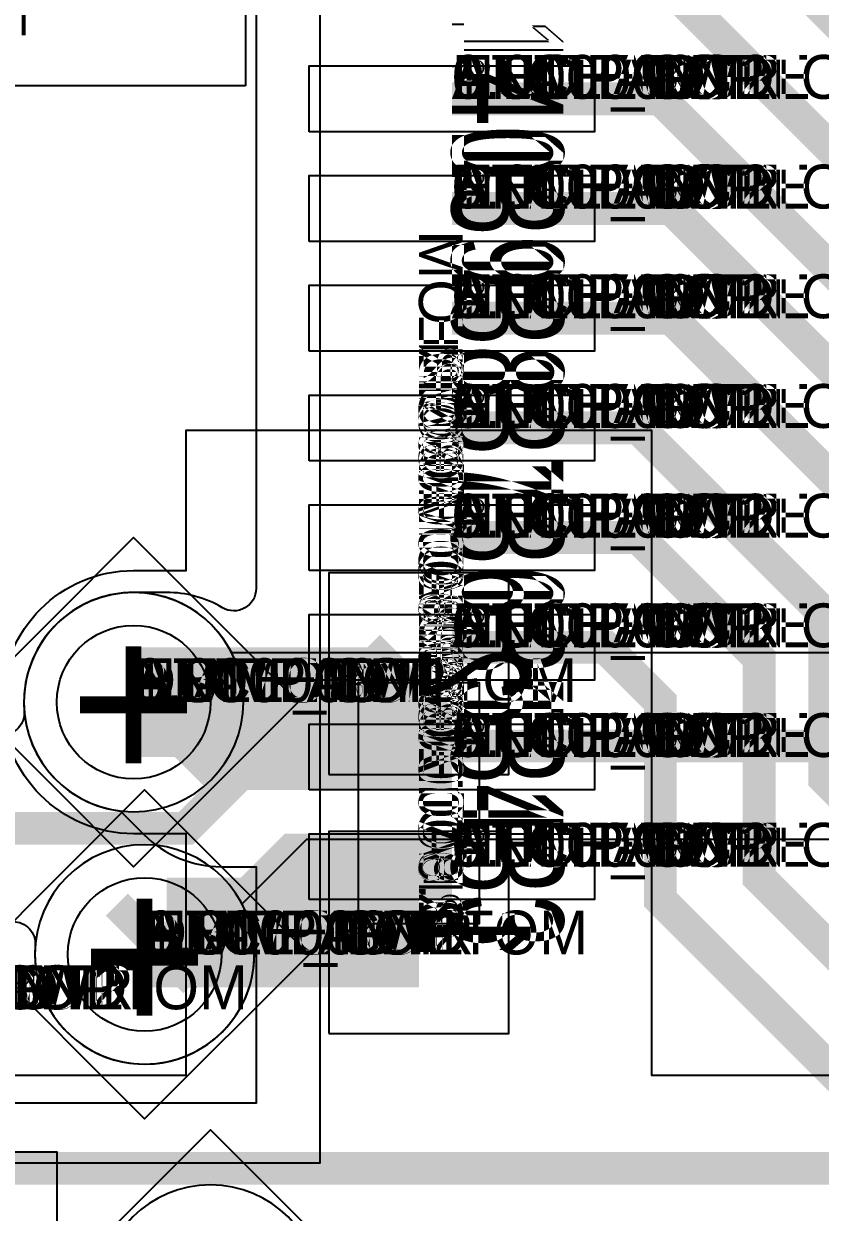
# Model space of a CAD drawing. Extents: x 0 to 323, y 0 to 320.
# Drawn here: x 120.9 to 124.53, y 42.27 to 47.69 of the extents above; entities that cross this region are included whole.
import ezdxf
from ezdxf.enums import TextEntityAlignment as Align

# ---------------------------------------------------------------- set-up
doc = ezdxf.new("R2010")
doc.units = 0
doc.header["$MEASUREMENT"] = 0
doc.layers.get('0').update_dxf_attribs({"linetype": 'CONTINUOUS'})
for name, color, linetype in [('CDN_FIGURES', 7, 'CONTINUOUS'), ('ETCH_BOTTOM', 7, 'CONTINUOUS'), ('ETCH_GND', 3, 'CONTINUOUS'), ('ETCH_INT1', 4, 'CONTINUOUS'), ('ETCH_INT2', 5, 'CONTINUOUS'), ('ETCH_PWR', 6, 'CONTINUOUS'), ('ETCH_TOP', 2, 'CONTINUOUS'), ('MANUFACTURING_NCLEGEND-1-6', 8, 'CONTINUOUS'), ('PACKAGE_GEOMETRY_ASSEMBLY_TOP', 11, 'CONTINUOUS'), ('PACKAGE_GEOMETRY_PIN_NUMBER', 9, 'CONTINUOUS')]:
    doc.layers.add(name, color=color, linetype=linetype)

# ---------------------------------------------------------------- blocks, each defined once
blk = doc.blocks.new('PAD_INFO')
for tag in ['SHAPE_TYPE', 'PAD_HEIGHT', 'PAD_LAYER', 'PAD_TYPE', 'PAD_WIDTH']:
    blk.add_attdef(tag, (0, 0), '', height=0.2)
at = {"flags": 2}
blk.add_attdef('CDN_TYPE', (0, 0), '', height=0.2, dxfattribs=at)
blk = doc.blocks.new('DRILL_INFO')
at = {"flags": 2}
blk.add_attdef('CDN_TYPE', (0, 0), '', height=0.2, dxfattribs=at)
for tag in ['FSHAPE', 'FCHAR', 'DRILL_HEIGHT', 'DIAMETER', 'PLATED', 'DRILL_WIDTH']:
    blk.add_attdef(tag, (0, 0), '', height=0.2)
blk = doc.blocks.new('VIA0700X0300')
at = {"layer": 'ETCH_BOTTOM'}
blk.add_circle((0, 0), 0.35, dxfattribs=at)
at = {"layer": 'ETCH_GND'}
blk.add_circle((0, 0), 0.35, dxfattribs=at)
at = {"layer": 'ETCH_INT1'}
blk.add_circle((0, 0), 0.35, dxfattribs=at)
at = {"layer": 'ETCH_INT2'}
blk.add_circle((0, 0), 0.35, dxfattribs=at)
at = {"layer": 'ETCH_PWR'}
blk.add_circle((0, 0), 0.35, dxfattribs=at)
at = {"layer": 'ETCH_TOP'}
blk.add_circle((0, 0), 0.35, dxfattribs=at)
ref = blk.add_blockref('PAD_INFO', (0, 0))
ref.add_attrib('PAD_LAYER', 'ETCH_TOP', (0, 0), dxfattribs={"height": 0.2})
ref.add_attrib('SHAPE_TYPE', 'NULL', (0, 0), dxfattribs={"height": 0.2})
ref.add_attrib('PAD_TYPE', 'ANTIPAD', (0, 0), dxfattribs={"height": 0.2})
ref.add_attrib('PAD_WIDTH', '0.000000', (0, 0), dxfattribs={"height": 0.2})
ref.add_attrib('PAD_HEIGHT', '0.000000', (0, 0), dxfattribs={"height": 0.2})
ref = blk.add_blockref('PAD_INFO', (0, 0))
ref.add_attrib('PAD_LAYER', 'ETCH_GND', (0, 0), dxfattribs={"height": 0.2})
ref.add_attrib('SHAPE_TYPE', 'NULL', (0, 0), dxfattribs={"height": 0.2})
ref.add_attrib('PAD_TYPE', 'ANTIPAD', (0, 0), dxfattribs={"height": 0.2})
ref.add_attrib('PAD_WIDTH', '0.000000', (0, 0), dxfattribs={"height": 0.2})
ref.add_attrib('PAD_HEIGHT', '0.000000', (0, 0), dxfattribs={"height": 0.2})
ref = blk.add_blockref('PAD_INFO', (0, 0))
ref.add_attrib('PAD_LAYER', 'ETCH_INT1', (0, 0), dxfattribs={"height": 0.2})
ref.add_attrib('SHAPE_TYPE', 'NULL', (0, 0), dxfattribs={"height": 0.2})
ref.add_attrib('PAD_TYPE', 'ANTIPAD', (0, 0), dxfattribs={"height": 0.2})
ref.add_attrib('PAD_WIDTH', '0.000000', (0, 0), dxfattribs={"height": 0.2})
ref.add_attrib('PAD_HEIGHT', '0.000000', (0, 0), dxfattribs={"height": 0.2})
ref = blk.add_blockref('PAD_INFO', (0, 0))
ref.add_attrib('PAD_LAYER', 'ETCH_INT2', (0, 0), dxfattribs={"height": 0.2})
ref.add_attrib('SHAPE_TYPE', 'NULL', (0, 0), dxfattribs={"height": 0.2})
ref.add_attrib('PAD_TYPE', 'ANTIPAD', (0, 0), dxfattribs={"height": 0.2})
ref.add_attrib('PAD_WIDTH', '0.000000', (0, 0), dxfattribs={"height": 0.2})
ref.add_attrib('PAD_HEIGHT', '0.000000', (0, 0), dxfattribs={"height": 0.2})
ref = blk.add_blockref('PAD_INFO', (0, 0))
ref.add_attrib('PAD_LAYER', 'ETCH_PWR', (0, 0), dxfattribs={"height": 0.2})
ref.add_attrib('SHAPE_TYPE', 'NULL', (0, 0), dxfattribs={"height": 0.2})
ref.add_attrib('PAD_TYPE', 'ANTIPAD', (0, 0), dxfattribs={"height": 0.2})
ref.add_attrib('PAD_WIDTH', '0.000000', (0, 0), dxfattribs={"height": 0.2})
ref.add_attrib('PAD_HEIGHT', '0.000000', (0, 0), dxfattribs={"height": 0.2})
ref = blk.add_blockref('PAD_INFO', (0, 0))
ref.add_attrib('PAD_LAYER', 'ETCH_BOTTOM', (0, 0), dxfattribs={"height": 0.2})
ref.add_attrib('SHAPE_TYPE', 'NULL', (0, 0), dxfattribs={"height": 0.2})
ref.add_attrib('PAD_TYPE', 'ANTIPAD', (0, 0), dxfattribs={"height": 0.2})
ref.add_attrib('PAD_WIDTH', '0.000000', (0, 0), dxfattribs={"height": 0.2})
ref.add_attrib('PAD_HEIGHT', '0.000000', (0, 0), dxfattribs={"height": 0.2})
ref = blk.add_blockref('PAD_INFO', (0, 0))
ref.add_attrib('PAD_LAYER', 'ETCH_TOP', (0, 0), dxfattribs={"height": 0.2})
ref.add_attrib('SHAPE_TYPE', 'NULL', (0, 0), dxfattribs={"height": 0.2})
ref.add_attrib('PAD_TYPE', 'THERMAL', (0, 0), dxfattribs={"height": 0.2})
ref.add_attrib('PAD_WIDTH', '0.000000', (0, 0), dxfattribs={"height": 0.2})
ref.add_attrib('PAD_HEIGHT', '0.000000', (0, 0), dxfattribs={"height": 0.2})
ref = blk.add_blockref('PAD_INFO', (0, 0))
ref.add_attrib('PAD_LAYER', 'ETCH_GND', (0, 0), dxfattribs={"height": 0.2})
ref.add_attrib('SHAPE_TYPE', 'NULL', (0, 0), dxfattribs={"height": 0.2})
ref.add_attrib('PAD_TYPE', 'THERMAL', (0, 0), dxfattribs={"height": 0.2})
ref.add_attrib('PAD_WIDTH', '0.000000', (0, 0), dxfattribs={"height": 0.2})
ref.add_attrib('PAD_HEIGHT', '0.000000', (0, 0), dxfattribs={"height": 0.2})
ref = blk.add_blockref('PAD_INFO', (0, 0))
ref.add_attrib('PAD_LAYER', 'ETCH_INT1', (0, 0), dxfattribs={"height": 0.2})
ref.add_attrib('SHAPE_TYPE', 'NULL', (0, 0), dxfattribs={"height": 0.2})
ref.add_attrib('PAD_TYPE', 'THERMAL', (0, 0), dxfattribs={"height": 0.2})
ref.add_attrib('PAD_WIDTH', '0.000000', (0, 0), dxfattribs={"height": 0.2})
ref.add_attrib('PAD_HEIGHT', '0.000000', (0, 0), dxfattribs={"height": 0.2})
ref = blk.add_blockref('PAD_INFO', (0, 0))
ref.add_attrib('PAD_LAYER', 'ETCH_INT2', (0, 0), dxfattribs={"height": 0.2})
ref.add_attrib('SHAPE_TYPE', 'NULL', (0, 0), dxfattribs={"height": 0.2})
ref.add_attrib('PAD_TYPE', 'THERMAL', (0, 0), dxfattribs={"height": 0.2})
ref.add_attrib('PAD_WIDTH', '0.000000', (0, 0), dxfattribs={"height": 0.2})
ref.add_attrib('PAD_HEIGHT', '0.000000', (0, 0), dxfattribs={"height": 0.2})
ref = blk.add_blockref('PAD_INFO', (0, 0))
ref.add_attrib('PAD_LAYER', 'ETCH_PWR', (0, 0), dxfattribs={"height": 0.2})
ref.add_attrib('SHAPE_TYPE', 'NULL', (0, 0), dxfattribs={"height": 0.2})
ref.add_attrib('PAD_TYPE', 'THERMAL', (0, 0), dxfattribs={"height": 0.2})
ref.add_attrib('PAD_WIDTH', '0.000000', (0, 0), dxfattribs={"height": 0.2})
ref.add_attrib('PAD_HEIGHT', '0.000000', (0, 0), dxfattribs={"height": 0.2})
ref = blk.add_blockref('PAD_INFO', (0, 0))
ref.add_attrib('PAD_LAYER', 'ETCH_BOTTOM', (0, 0), dxfattribs={"height": 0.2})
ref.add_attrib('SHAPE_TYPE', 'NULL', (0, 0), dxfattribs={"height": 0.2})
ref.add_attrib('PAD_TYPE', 'THERMAL', (0, 0), dxfattribs={"height": 0.2})
ref.add_attrib('PAD_WIDTH', '0.000000', (0, 0), dxfattribs={"height": 0.2})
ref.add_attrib('PAD_HEIGHT', '0.000000', (0, 0), dxfattribs={"height": 0.2})
ref = blk.add_blockref('PAD_INFO', (0, 0))
ref.add_attrib('PAD_LAYER', 'ETCH_TOP', (0, 0), dxfattribs={"height": 0.2})
ref.add_attrib('SHAPE_TYPE', 'CIRCLE', (0, 0), dxfattribs={"height": 0.2})
ref.add_attrib('PAD_TYPE', 'REGULAR', (0, 0), dxfattribs={"height": 0.2})
ref.add_attrib('PAD_WIDTH', '0.700000', (0, 0), dxfattribs={"height": 0.2})
ref.add_attrib('PAD_HEIGHT', '0.700000', (0, 0), dxfattribs={"height": 0.2})
ref = blk.add_blockref('PAD_INFO', (0, 0))
ref.add_attrib('PAD_LAYER', 'ETCH_GND', (0, 0), dxfattribs={"height": 0.2})
ref.add_attrib('SHAPE_TYPE', 'CIRCLE', (0, 0), dxfattribs={"height": 0.2})
ref.add_attrib('PAD_TYPE', 'REGULAR', (0, 0), dxfattribs={"height": 0.2})
ref.add_attrib('PAD_WIDTH', '0.700000', (0, 0), dxfattribs={"height": 0.2})
ref.add_attrib('PAD_HEIGHT', '0.700000', (0, 0), dxfattribs={"height": 0.2})
ref = blk.add_blockref('PAD_INFO', (0, 0))
ref.add_attrib('PAD_LAYER', 'ETCH_INT1', (0, 0), dxfattribs={"height": 0.2})
ref.add_attrib('SHAPE_TYPE', 'CIRCLE', (0, 0), dxfattribs={"height": 0.2})
ref.add_attrib('PAD_TYPE', 'REGULAR', (0, 0), dxfattribs={"height": 0.2})
ref.add_attrib('PAD_WIDTH', '0.700000', (0, 0), dxfattribs={"height": 0.2})
ref.add_attrib('PAD_HEIGHT', '0.700000', (0, 0), dxfattribs={"height": 0.2})
ref = blk.add_blockref('PAD_INFO', (0, 0))
ref.add_attrib('PAD_LAYER', 'ETCH_INT2', (0, 0), dxfattribs={"height": 0.2})
ref.add_attrib('SHAPE_TYPE', 'CIRCLE', (0, 0), dxfattribs={"height": 0.2})
ref.add_attrib('PAD_TYPE', 'REGULAR', (0, 0), dxfattribs={"height": 0.2})
ref.add_attrib('PAD_WIDTH', '0.700000', (0, 0), dxfattribs={"height": 0.2})
ref.add_attrib('PAD_HEIGHT', '0.700000', (0, 0), dxfattribs={"height": 0.2})
ref = blk.add_blockref('PAD_INFO', (0, 0))
ref.add_attrib('PAD_LAYER', 'ETCH_PWR', (0, 0), dxfattribs={"height": 0.2})
ref.add_attrib('SHAPE_TYPE', 'CIRCLE', (0, 0), dxfattribs={"height": 0.2})
ref.add_attrib('PAD_TYPE', 'REGULAR', (0, 0), dxfattribs={"height": 0.2})
ref.add_attrib('PAD_WIDTH', '0.700000', (0, 0), dxfattribs={"height": 0.2})
ref.add_attrib('PAD_HEIGHT', '0.700000', (0, 0), dxfattribs={"height": 0.2})
ref = blk.add_blockref('PAD_INFO', (0, 0))
ref.add_attrib('PAD_LAYER', 'ETCH_BOTTOM', (0, 0), dxfattribs={"height": 0.2})
ref.add_attrib('SHAPE_TYPE', 'CIRCLE', (0, 0), dxfattribs={"height": 0.2})
ref.add_attrib('PAD_TYPE', 'REGULAR', (0, 0), dxfattribs={"height": 0.2})
ref.add_attrib('PAD_WIDTH', '0.700000', (0, 0), dxfattribs={"height": 0.2})
ref.add_attrib('PAD_HEIGHT', '0.700000', (0, 0), dxfattribs={"height": 0.2})
ref = blk.add_blockref('DRILL_INFO', (0, 0))
ref.add_attrib('DIAMETER', '0.300000', (0, 0), dxfattribs={"height": 0.2})
ref.add_attrib('PLATED', 'PLATED', (0, 0), dxfattribs={"height": 0.2})
ref.add_attrib('FSHAPE', 'DIAMOND', (0, 0), dxfattribs={"height": 0.2})
ref.add_attrib('FCHAR', '+', (0, 0), dxfattribs={"height": 0.2})
ref.add_attrib('DRILL_WIDTH', '1.500000', (0, 0), dxfattribs={"height": 0.2})
ref.add_attrib('DRILL_HEIGHT', '1.500000', (0, 0), dxfattribs={"height": 0.2})
for tag in ['CDN_TYPE', 'PIN']:
    blk.add_attdef(tag, (0, 0), '', height=0.2)
at = {"flags": 2}
for tag in ['PSTKNAME', 'BBV']:
    blk.add_attdef(tag, (0, 0), '', height=0.2, dxfattribs=at)
blk = doc.blocks.new('FIGURE_DIAMOND')
at = {"layer": 'CDN_FIGURES'}
blk.add_lwpolyline([(-0.5, 0), (0, 0.5), (0.5, 0), (0, -0.5)], close=True, dxfattribs=at)
blk = doc.blocks.new('RC1300X0300TS')
at = {"layer": 'ETCH_TOP'}
blk.add_lwpolyline([(-0.65, -0.15), (-0.65, 0.15), (0.65, 0.15), (0.65, -0.15)], close=True, dxfattribs=at)
ref = blk.add_blockref('PAD_INFO', (0, 0))
ref.add_attrib('PAD_LAYER', 'ETCH_TOP', (0, 0), dxfattribs={"height": 0.2})
ref.add_attrib('SHAPE_TYPE', 'NULL', (0, 0), dxfattribs={"height": 0.2})
ref.add_attrib('PAD_TYPE', 'ANTIPAD', (0, 0), dxfattribs={"height": 0.2})
ref.add_attrib('PAD_WIDTH', '0.000000', (0, 0), dxfattribs={"height": 0.2})
ref.add_attrib('PAD_HEIGHT', '0.000000', (0, 0), dxfattribs={"height": 0.2})
ref = blk.add_blockref('PAD_INFO', (0, 0))
ref.add_attrib('PAD_LAYER', 'ETCH_GND', (0, 0), dxfattribs={"height": 0.2})
ref.add_attrib('SHAPE_TYPE', 'NULL', (0, 0), dxfattribs={"height": 0.2})
ref.add_attrib('PAD_TYPE', 'ANTIPAD', (0, 0), dxfattribs={"height": 0.2})
ref.add_attrib('PAD_WIDTH', '0.000000', (0, 0), dxfattribs={"height": 0.2})
ref.add_attrib('PAD_HEIGHT', '0.000000', (0, 0), dxfattribs={"height": 0.2})
ref = blk.add_blockref('PAD_INFO', (0, 0))
ref.add_attrib('PAD_LAYER', 'ETCH_INT1', (0, 0), dxfattribs={"height": 0.2})
ref.add_attrib('SHAPE_TYPE', 'NULL', (0, 0), dxfattribs={"height": 0.2})
ref.add_attrib('PAD_TYPE', 'ANTIPAD', (0, 0), dxfattribs={"height": 0.2})
ref.add_attrib('PAD_WIDTH', '0.000000', (0, 0), dxfattribs={"height": 0.2})
ref.add_attrib('PAD_HEIGHT', '0.000000', (0, 0), dxfattribs={"height": 0.2})
ref = blk.add_blockref('PAD_INFO', (0, 0))
ref.add_attrib('PAD_LAYER', 'ETCH_INT2', (0, 0), dxfattribs={"height": 0.2})
ref.add_attrib('SHAPE_TYPE', 'NULL', (0, 0), dxfattribs={"height": 0.2})
ref.add_attrib('PAD_TYPE', 'ANTIPAD', (0, 0), dxfattribs={"height": 0.2})
ref.add_attrib('PAD_WIDTH', '0.000000', (0, 0), dxfattribs={"height": 0.2})
ref.add_attrib('PAD_HEIGHT', '0.000000', (0, 0), dxfattribs={"height": 0.2})
ref = blk.add_blockref('PAD_INFO', (0, 0))
ref.add_attrib('PAD_LAYER', 'ETCH_PWR', (0, 0), dxfattribs={"height": 0.2})
ref.add_attrib('SHAPE_TYPE', 'NULL', (0, 0), dxfattribs={"height": 0.2})
ref.add_attrib('PAD_TYPE', 'ANTIPAD', (0, 0), dxfattribs={"height": 0.2})
ref.add_attrib('PAD_WIDTH', '0.000000', (0, 0), dxfattribs={"height": 0.2})
ref.add_attrib('PAD_HEIGHT', '0.000000', (0, 0), dxfattribs={"height": 0.2})
ref = blk.add_blockref('PAD_INFO', (0, 0))
ref.add_attrib('PAD_LAYER', 'ETCH_BOTTOM', (0, 0), dxfattribs={"height": 0.2})
ref.add_attrib('SHAPE_TYPE', 'NULL', (0, 0), dxfattribs={"height": 0.2})
ref.add_attrib('PAD_TYPE', 'ANTIPAD', (0, 0), dxfattribs={"height": 0.2})
ref.add_attrib('PAD_WIDTH', '0.000000', (0, 0), dxfattribs={"height": 0.2})
ref.add_attrib('PAD_HEIGHT', '0.000000', (0, 0), dxfattribs={"height": 0.2})
ref = blk.add_blockref('PAD_INFO', (0, 0))
ref.add_attrib('PAD_LAYER', 'ETCH_TOP', (0, 0), dxfattribs={"height": 0.2})
ref.add_attrib('SHAPE_TYPE', 'NULL', (0, 0), dxfattribs={"height": 0.2})
ref.add_attrib('PAD_TYPE', 'THERMAL', (0, 0), dxfattribs={"height": 0.2})
ref.add_attrib('PAD_WIDTH', '0.000000', (0, 0), dxfattribs={"height": 0.2})
ref.add_attrib('PAD_HEIGHT', '0.000000', (0, 0), dxfattribs={"height": 0.2})
ref = blk.add_blockref('PAD_INFO', (0, 0))
ref.add_attrib('PAD_LAYER', 'ETCH_GND', (0, 0), dxfattribs={"height": 0.2})
ref.add_attrib('SHAPE_TYPE', 'NULL', (0, 0), dxfattribs={"height": 0.2})
ref.add_attrib('PAD_TYPE', 'THERMAL', (0, 0), dxfattribs={"height": 0.2})
ref.add_attrib('PAD_WIDTH', '0.000000', (0, 0), dxfattribs={"height": 0.2})
ref.add_attrib('PAD_HEIGHT', '0.000000', (0, 0), dxfattribs={"height": 0.2})
ref = blk.add_blockref('PAD_INFO', (0, 0))
ref.add_attrib('PAD_LAYER', 'ETCH_INT1', (0, 0), dxfattribs={"height": 0.2})
ref.add_attrib('SHAPE_TYPE', 'NULL', (0, 0), dxfattribs={"height": 0.2})
ref.add_attrib('PAD_TYPE', 'THERMAL', (0, 0), dxfattribs={"height": 0.2})
ref.add_attrib('PAD_WIDTH', '0.000000', (0, 0), dxfattribs={"height": 0.2})
ref.add_attrib('PAD_HEIGHT', '0.000000', (0, 0), dxfattribs={"height": 0.2})
ref = blk.add_blockref('PAD_INFO', (0, 0))
ref.add_attrib('PAD_LAYER', 'ETCH_INT2', (0, 0), dxfattribs={"height": 0.2})
ref.add_attrib('SHAPE_TYPE', 'NULL', (0, 0), dxfattribs={"height": 0.2})
ref.add_attrib('PAD_TYPE', 'THERMAL', (0, 0), dxfattribs={"height": 0.2})
ref.add_attrib('PAD_WIDTH', '0.000000', (0, 0), dxfattribs={"height": 0.2})
ref.add_attrib('PAD_HEIGHT', '0.000000', (0, 0), dxfattribs={"height": 0.2})
ref = blk.add_blockref('PAD_INFO', (0, 0))
ref.add_attrib('PAD_LAYER', 'ETCH_PWR', (0, 0), dxfattribs={"height": 0.2})
ref.add_attrib('SHAPE_TYPE', 'NULL', (0, 0), dxfattribs={"height": 0.2})
ref.add_attrib('PAD_TYPE', 'THERMAL', (0, 0), dxfattribs={"height": 0.2})
ref.add_attrib('PAD_WIDTH', '0.000000', (0, 0), dxfattribs={"height": 0.2})
ref.add_attrib('PAD_HEIGHT', '0.000000', (0, 0), dxfattribs={"height": 0.2})
ref = blk.add_blockref('PAD_INFO', (0, 0))
ref.add_attrib('PAD_LAYER', 'ETCH_BOTTOM', (0, 0), dxfattribs={"height": 0.2})
ref.add_attrib('SHAPE_TYPE', 'NULL', (0, 0), dxfattribs={"height": 0.2})
ref.add_attrib('PAD_TYPE', 'THERMAL', (0, 0), dxfattribs={"height": 0.2})
ref.add_attrib('PAD_WIDTH', '0.000000', (0, 0), dxfattribs={"height": 0.2})
ref.add_attrib('PAD_HEIGHT', '0.000000', (0, 0), dxfattribs={"height": 0.2})
ref = blk.add_blockref('PAD_INFO', (0, 0))
ref.add_attrib('PAD_LAYER', 'ETCH_TOP', (0, 0), dxfattribs={"height": 0.2})
ref.add_attrib('SHAPE_TYPE', 'RECTANGLE', (0, 0), dxfattribs={"height": 0.2})
ref.add_attrib('PAD_TYPE', 'REGULAR', (0, 0), dxfattribs={"height": 0.2})
ref.add_attrib('PAD_WIDTH', '1.300000', (0, 0), dxfattribs={"height": 0.2})
ref.add_attrib('PAD_HEIGHT', '0.300000', (0, 0), dxfattribs={"height": 0.2})
ref = blk.add_blockref('PAD_INFO', (0, 0))
ref.add_attrib('PAD_LAYER', 'ETCH_GND', (0, 0), dxfattribs={"height": 0.2})
ref.add_attrib('SHAPE_TYPE', 'NULL', (0, 0), dxfattribs={"height": 0.2})
ref.add_attrib('PAD_TYPE', 'REGULAR', (0, 0), dxfattribs={"height": 0.2})
ref.add_attrib('PAD_WIDTH', '0.000000', (0, 0), dxfattribs={"height": 0.2})
ref.add_attrib('PAD_HEIGHT', '0.000000', (0, 0), dxfattribs={"height": 0.2})
ref = blk.add_blockref('PAD_INFO', (0, 0))
ref.add_attrib('PAD_LAYER', 'ETCH_INT1', (0, 0), dxfattribs={"height": 0.2})
ref.add_attrib('SHAPE_TYPE', 'NULL', (0, 0), dxfattribs={"height": 0.2})
ref.add_attrib('PAD_TYPE', 'REGULAR', (0, 0), dxfattribs={"height": 0.2})
ref.add_attrib('PAD_WIDTH', '0.000000', (0, 0), dxfattribs={"height": 0.2})
ref.add_attrib('PAD_HEIGHT', '0.000000', (0, 0), dxfattribs={"height": 0.2})
ref = blk.add_blockref('PAD_INFO', (0, 0))
ref.add_attrib('PAD_LAYER', 'ETCH_INT2', (0, 0), dxfattribs={"height": 0.2})
ref.add_attrib('SHAPE_TYPE', 'NULL', (0, 0), dxfattribs={"height": 0.2})
ref.add_attrib('PAD_TYPE', 'REGULAR', (0, 0), dxfattribs={"height": 0.2})
ref.add_attrib('PAD_WIDTH', '0.000000', (0, 0), dxfattribs={"height": 0.2})
ref.add_attrib('PAD_HEIGHT', '0.000000', (0, 0), dxfattribs={"height": 0.2})
ref = blk.add_blockref('PAD_INFO', (0, 0))
ref.add_attrib('PAD_LAYER', 'ETCH_PWR', (0, 0), dxfattribs={"height": 0.2})
ref.add_attrib('SHAPE_TYPE', 'NULL', (0, 0), dxfattribs={"height": 0.2})
ref.add_attrib('PAD_TYPE', 'REGULAR', (0, 0), dxfattribs={"height": 0.2})
ref.add_attrib('PAD_WIDTH', '0.000000', (0, 0), dxfattribs={"height": 0.2})
ref.add_attrib('PAD_HEIGHT', '0.000000', (0, 0), dxfattribs={"height": 0.2})
ref = blk.add_blockref('PAD_INFO', (0, 0))
ref.add_attrib('PAD_LAYER', 'ETCH_BOTTOM', (0, 0), dxfattribs={"height": 0.2})
ref.add_attrib('SHAPE_TYPE', 'NULL', (0, 0), dxfattribs={"height": 0.2})
ref.add_attrib('PAD_TYPE', 'REGULAR', (0, 0), dxfattribs={"height": 0.2})
ref.add_attrib('PAD_WIDTH', '0.000000', (0, 0), dxfattribs={"height": 0.2})
ref.add_attrib('PAD_HEIGHT', '0.000000', (0, 0), dxfattribs={"height": 0.2})
ref = blk.add_blockref('DRILL_INFO', (0, 0))
ref.add_attrib('DIAMETER', '0.000000', (0, 0), dxfattribs={"height": 0.2})
ref.add_attrib('PLATED', 'PLATED', (0, 0), dxfattribs={"height": 0.2})
ref.add_attrib('FSHAPE', 'NULL', (0, 0), dxfattribs={"height": 0.2})
ref.add_attrib('DRILL_WIDTH', '0.000000', (0, 0), dxfattribs={"height": 0.2})
ref.add_attrib('DRILL_HEIGHT', '0.000000', (0, 0), dxfattribs={"height": 0.2})
for tag in ['CDN_TYPE', 'PIN']:
    blk.add_attdef(tag, (0, 0), '', height=0.2)
at = {"flags": 2}
for tag in ['PSTKNAME', 'BBV']:
    blk.add_attdef(tag, (0, 0), '', height=0.2, dxfattribs=at)
blk = doc.blocks.new('LQFP176')
at = {"layer": 'PACKAGE_GEOMETRY_ASSEMBLY_TOP'}
blk.add_lwpolyline([(-12.1, -12.1), (12.1, -12.1), (12.1, 12.1), (-12.1, 12.1)], close=True, dxfattribs=at)
at = {"layer": 'ETCH_TOP', "rotation": 90}
for p in [(7.25, 12.7), (7.75, 12.7), (8.25, 12.7), (8.75, 12.7), (9.25, 12.7), (9.75, 12.7), (10.25, 12.7), (10.75, 12.7)]:
    blk.add_blockref('RC1300X0300TS', p, dxfattribs=at)
at = {"layer": 'ETCH_TOP'}
blk.add_blockref('RC1300X0300TS', (12.7, 10.75), dxfattribs=at)
at = {"flags": 2}
for tag in ['SYMBOL_TYPE', 'CDN_TYPE', 'REFDES']:
    blk.add_attdef(tag, (0, 0), '', height=0.2, dxfattribs=at)
blk = doc.blocks.new('RC0920X0820TS')
at = {"layer": 'ETCH_TOP'}
blk.add_lwpolyline([(-0.46, -0.41), (-0.46, 0.41), (0.46, 0.41), (0.46, -0.41)], close=True, dxfattribs=at)
ref = blk.add_blockref('PAD_INFO', (0, 0))
ref.add_attrib('PAD_LAYER', 'ETCH_TOP', (0, 0), dxfattribs={"height": 0.2})
ref.add_attrib('SHAPE_TYPE', 'NULL', (0, 0), dxfattribs={"height": 0.2})
ref.add_attrib('PAD_TYPE', 'ANTIPAD', (0, 0), dxfattribs={"height": 0.2})
ref.add_attrib('PAD_WIDTH', '0.000000', (0, 0), dxfattribs={"height": 0.2})
ref.add_attrib('PAD_HEIGHT', '0.000000', (0, 0), dxfattribs={"height": 0.2})
ref = blk.add_blockref('PAD_INFO', (0, 0))
ref.add_attrib('PAD_LAYER', 'ETCH_GND', (0, 0), dxfattribs={"height": 0.2})
ref.add_attrib('SHAPE_TYPE', 'NULL', (0, 0), dxfattribs={"height": 0.2})
ref.add_attrib('PAD_TYPE', 'ANTIPAD', (0, 0), dxfattribs={"height": 0.2})
ref.add_attrib('PAD_WIDTH', '0.000000', (0, 0), dxfattribs={"height": 0.2})
ref.add_attrib('PAD_HEIGHT', '0.000000', (0, 0), dxfattribs={"height": 0.2})
ref = blk.add_blockref('PAD_INFO', (0, 0))
ref.add_attrib('PAD_LAYER', 'ETCH_INT1', (0, 0), dxfattribs={"height": 0.2})
ref.add_attrib('SHAPE_TYPE', 'NULL', (0, 0), dxfattribs={"height": 0.2})
ref.add_attrib('PAD_TYPE', 'ANTIPAD', (0, 0), dxfattribs={"height": 0.2})
ref.add_attrib('PAD_WIDTH', '0.000000', (0, 0), dxfattribs={"height": 0.2})
ref.add_attrib('PAD_HEIGHT', '0.000000', (0, 0), dxfattribs={"height": 0.2})
ref = blk.add_blockref('PAD_INFO', (0, 0))
ref.add_attrib('PAD_LAYER', 'ETCH_INT2', (0, 0), dxfattribs={"height": 0.2})
ref.add_attrib('SHAPE_TYPE', 'NULL', (0, 0), dxfattribs={"height": 0.2})
ref.add_attrib('PAD_TYPE', 'ANTIPAD', (0, 0), dxfattribs={"height": 0.2})
ref.add_attrib('PAD_WIDTH', '0.000000', (0, 0), dxfattribs={"height": 0.2})
ref.add_attrib('PAD_HEIGHT', '0.000000', (0, 0), dxfattribs={"height": 0.2})
ref = blk.add_blockref('PAD_INFO', (0, 0))
ref.add_attrib('PAD_LAYER', 'ETCH_PWR', (0, 0), dxfattribs={"height": 0.2})
ref.add_attrib('SHAPE_TYPE', 'NULL', (0, 0), dxfattribs={"height": 0.2})
ref.add_attrib('PAD_TYPE', 'ANTIPAD', (0, 0), dxfattribs={"height": 0.2})
ref.add_attrib('PAD_WIDTH', '0.000000', (0, 0), dxfattribs={"height": 0.2})
ref.add_attrib('PAD_HEIGHT', '0.000000', (0, 0), dxfattribs={"height": 0.2})
ref = blk.add_blockref('PAD_INFO', (0, 0))
ref.add_attrib('PAD_LAYER', 'ETCH_BOTTOM', (0, 0), dxfattribs={"height": 0.2})
ref.add_attrib('SHAPE_TYPE', 'NULL', (0, 0), dxfattribs={"height": 0.2})
ref.add_attrib('PAD_TYPE', 'ANTIPAD', (0, 0), dxfattribs={"height": 0.2})
ref.add_attrib('PAD_WIDTH', '0.000000', (0, 0), dxfattribs={"height": 0.2})
ref.add_attrib('PAD_HEIGHT', '0.000000', (0, 0), dxfattribs={"height": 0.2})
ref = blk.add_blockref('PAD_INFO', (0, 0))
ref.add_attrib('PAD_LAYER', 'ETCH_TOP', (0, 0), dxfattribs={"height": 0.2})
ref.add_attrib('SHAPE_TYPE', 'NULL', (0, 0), dxfattribs={"height": 0.2})
ref.add_attrib('PAD_TYPE', 'THERMAL', (0, 0), dxfattribs={"height": 0.2})
ref.add_attrib('PAD_WIDTH', '0.000000', (0, 0), dxfattribs={"height": 0.2})
ref.add_attrib('PAD_HEIGHT', '0.000000', (0, 0), dxfattribs={"height": 0.2})
ref = blk.add_blockref('PAD_INFO', (0, 0))
ref.add_attrib('PAD_LAYER', 'ETCH_GND', (0, 0), dxfattribs={"height": 0.2})
ref.add_attrib('SHAPE_TYPE', 'NULL', (0, 0), dxfattribs={"height": 0.2})
ref.add_attrib('PAD_TYPE', 'THERMAL', (0, 0), dxfattribs={"height": 0.2})
ref.add_attrib('PAD_WIDTH', '0.000000', (0, 0), dxfattribs={"height": 0.2})
ref.add_attrib('PAD_HEIGHT', '0.000000', (0, 0), dxfattribs={"height": 0.2})
ref = blk.add_blockref('PAD_INFO', (0, 0))
ref.add_attrib('PAD_LAYER', 'ETCH_INT1', (0, 0), dxfattribs={"height": 0.2})
ref.add_attrib('SHAPE_TYPE', 'NULL', (0, 0), dxfattribs={"height": 0.2})
ref.add_attrib('PAD_TYPE', 'THERMAL', (0, 0), dxfattribs={"height": 0.2})
ref.add_attrib('PAD_WIDTH', '0.000000', (0, 0), dxfattribs={"height": 0.2})
ref.add_attrib('PAD_HEIGHT', '0.000000', (0, 0), dxfattribs={"height": 0.2})
ref = blk.add_blockref('PAD_INFO', (0, 0))
ref.add_attrib('PAD_LAYER', 'ETCH_INT2', (0, 0), dxfattribs={"height": 0.2})
ref.add_attrib('SHAPE_TYPE', 'NULL', (0, 0), dxfattribs={"height": 0.2})
ref.add_attrib('PAD_TYPE', 'THERMAL', (0, 0), dxfattribs={"height": 0.2})
ref.add_attrib('PAD_WIDTH', '0.000000', (0, 0), dxfattribs={"height": 0.2})
ref.add_attrib('PAD_HEIGHT', '0.000000', (0, 0), dxfattribs={"height": 0.2})
ref = blk.add_blockref('PAD_INFO', (0, 0))
ref.add_attrib('PAD_LAYER', 'ETCH_PWR', (0, 0), dxfattribs={"height": 0.2})
ref.add_attrib('SHAPE_TYPE', 'NULL', (0, 0), dxfattribs={"height": 0.2})
ref.add_attrib('PAD_TYPE', 'THERMAL', (0, 0), dxfattribs={"height": 0.2})
ref.add_attrib('PAD_WIDTH', '0.000000', (0, 0), dxfattribs={"height": 0.2})
ref.add_attrib('PAD_HEIGHT', '0.000000', (0, 0), dxfattribs={"height": 0.2})
ref = blk.add_blockref('PAD_INFO', (0, 0))
ref.add_attrib('PAD_LAYER', 'ETCH_BOTTOM', (0, 0), dxfattribs={"height": 0.2})
ref.add_attrib('SHAPE_TYPE', 'NULL', (0, 0), dxfattribs={"height": 0.2})
ref.add_attrib('PAD_TYPE', 'THERMAL', (0, 0), dxfattribs={"height": 0.2})
ref.add_attrib('PAD_WIDTH', '0.000000', (0, 0), dxfattribs={"height": 0.2})
ref.add_attrib('PAD_HEIGHT', '0.000000', (0, 0), dxfattribs={"height": 0.2})
ref = blk.add_blockref('PAD_INFO', (0, 0))
ref.add_attrib('PAD_LAYER', 'ETCH_TOP', (0, 0), dxfattribs={"height": 0.2})
ref.add_attrib('SHAPE_TYPE', 'RECTANGLE', (0, 0), dxfattribs={"height": 0.2})
ref.add_attrib('PAD_TYPE', 'REGULAR', (0, 0), dxfattribs={"height": 0.2})
ref.add_attrib('PAD_WIDTH', '0.920000', (0, 0), dxfattribs={"height": 0.2})
ref.add_attrib('PAD_HEIGHT', '0.820000', (0, 0), dxfattribs={"height": 0.2})
ref = blk.add_blockref('PAD_INFO', (0, 0))
ref.add_attrib('PAD_LAYER', 'ETCH_GND', (0, 0), dxfattribs={"height": 0.2})
ref.add_attrib('SHAPE_TYPE', 'NULL', (0, 0), dxfattribs={"height": 0.2})
ref.add_attrib('PAD_TYPE', 'REGULAR', (0, 0), dxfattribs={"height": 0.2})
ref.add_attrib('PAD_WIDTH', '0.000000', (0, 0), dxfattribs={"height": 0.2})
ref.add_attrib('PAD_HEIGHT', '0.000000', (0, 0), dxfattribs={"height": 0.2})
ref = blk.add_blockref('PAD_INFO', (0, 0))
ref.add_attrib('PAD_LAYER', 'ETCH_INT1', (0, 0), dxfattribs={"height": 0.2})
ref.add_attrib('SHAPE_TYPE', 'NULL', (0, 0), dxfattribs={"height": 0.2})
ref.add_attrib('PAD_TYPE', 'REGULAR', (0, 0), dxfattribs={"height": 0.2})
ref.add_attrib('PAD_WIDTH', '0.000000', (0, 0), dxfattribs={"height": 0.2})
ref.add_attrib('PAD_HEIGHT', '0.000000', (0, 0), dxfattribs={"height": 0.2})
ref = blk.add_blockref('PAD_INFO', (0, 0))
ref.add_attrib('PAD_LAYER', 'ETCH_INT2', (0, 0), dxfattribs={"height": 0.2})
ref.add_attrib('SHAPE_TYPE', 'NULL', (0, 0), dxfattribs={"height": 0.2})
ref.add_attrib('PAD_TYPE', 'REGULAR', (0, 0), dxfattribs={"height": 0.2})
ref.add_attrib('PAD_WIDTH', '0.000000', (0, 0), dxfattribs={"height": 0.2})
ref.add_attrib('PAD_HEIGHT', '0.000000', (0, 0), dxfattribs={"height": 0.2})
ref = blk.add_blockref('PAD_INFO', (0, 0))
ref.add_attrib('PAD_LAYER', 'ETCH_PWR', (0, 0), dxfattribs={"height": 0.2})
ref.add_attrib('SHAPE_TYPE', 'NULL', (0, 0), dxfattribs={"height": 0.2})
ref.add_attrib('PAD_TYPE', 'REGULAR', (0, 0), dxfattribs={"height": 0.2})
ref.add_attrib('PAD_WIDTH', '0.000000', (0, 0), dxfattribs={"height": 0.2})
ref.add_attrib('PAD_HEIGHT', '0.000000', (0, 0), dxfattribs={"height": 0.2})
ref = blk.add_blockref('PAD_INFO', (0, 0))
ref.add_attrib('PAD_LAYER', 'ETCH_BOTTOM', (0, 0), dxfattribs={"height": 0.2})
ref.add_attrib('SHAPE_TYPE', 'NULL', (0, 0), dxfattribs={"height": 0.2})
ref.add_attrib('PAD_TYPE', 'REGULAR', (0, 0), dxfattribs={"height": 0.2})
ref.add_attrib('PAD_WIDTH', '0.000000', (0, 0), dxfattribs={"height": 0.2})
ref.add_attrib('PAD_HEIGHT', '0.000000', (0, 0), dxfattribs={"height": 0.2})
ref = blk.add_blockref('DRILL_INFO', (0, 0))
ref.add_attrib('DIAMETER', '0.000000', (0, 0), dxfattribs={"height": 0.2})
ref.add_attrib('PLATED', 'PLATED', (0, 0), dxfattribs={"height": 0.2})
ref.add_attrib('FSHAPE', 'NULL', (0, 0), dxfattribs={"height": 0.2})
ref.add_attrib('DRILL_WIDTH', '0.000000', (0, 0), dxfattribs={"height": 0.2})
ref.add_attrib('DRILL_HEIGHT', '0.000000', (0, 0), dxfattribs={"height": 0.2})
for tag in ['CDN_TYPE', 'PIN']:
    blk.add_attdef(tag, (0, 0), '', height=0.2)
at = {"flags": 2}
for tag in ['PSTKNAME', 'BBV']:
    blk.add_attdef(tag, (0, 0), '', height=0.2, dxfattribs=at)
blk = doc.blocks.new('F270')
at = {"layer": 'PACKAGE_GEOMETRY_ASSEMBLY_TOP'}
blk.add_lwpolyline([(0.04, -0.275), (1.14, -0.275), (1.14, 0.275), (0.04, 0.275)], close=True, dxfattribs=at)
at = {"layer": 'ETCH_TOP'}
ref = blk.add_blockref('RC0920X0820TS', (0, 0), dxfattribs=at)
ref.add_attrib('CDN_TYPE', 'PIN', (0, 0), dxfattribs={"height": 0.2})
ref.add_attrib('PIN', '1', (0, 0), dxfattribs={"height": 0.2})
ref = blk.add_blockref('RC0920X0820TS', (1.18, 0), dxfattribs=at)
ref.add_attrib('CDN_TYPE', 'PIN', (0, 0), dxfattribs={"height": 0.2})
ref.add_attrib('PIN', '2', (0, 0), dxfattribs={"height": 0.2})
at = {"flags": 2}
for tag in ['SYMBOL_TYPE', 'CDN_TYPE', 'REFDES']:
    blk.add_attdef(tag, (0, 0), '', height=0.2, dxfattribs=at)

msp = doc.modelspace()

# ---------------------------------------------------------------- linework, layer by layer
at = {"layer": 'ETCH_BOTTOM'}
for points, format in [([(147.35, 57.2, 0.15, 0.15, 0), (139.9646, 57.2, 0.15, 0.15, 0), (125.2396, 42.475, 0.15, 0.15, 0), (119.9375, 42.475, 0.15, 0.15, 0), (115.1999, 37.7374, 0.15, 0.15, 0), (115.1999, 36.0499, 0.15, 0.15, 0), (114.5, 35.35, 0.15, 0.15, 0)], "xyseb"), ([(114.7748, 37.9135), (119.7614, 42.9001), (121.6399, 42.9001), (121.6399, 43.9999), (121.4, 43.9999, -1), (121.4, 45.2001), (121.6399, 45.2001), (121.6399, 45.8401), (123.7601, 45.8401), (123.7601, 42.9001), (125.0635, 42.9001), (135.5393, 53.3759, 0.450109)], "xyb"), ([(121.4, 44.6, 0.5, 0.5, 0), (122.57, 44.6, 0.5, 0.5, 0), (122.7, 44.73, 0.5, 0.5, 0)], "xyseb"), ([(121.55, 43.55, 0.5, 0.5, 0), (121.45, 43.45, 0.5, 0.5, 0)], "xyseb"), ([(122.7, 43.55, 0.5, 0.5, 0), (121.55, 43.55, 0.5, 0.5, 0)], "xyseb")]:
    msp.add_lwpolyline(points, format=format, dxfattribs=at)
msp.add_lwpolyline([(121.9101, 47.4099), (119.7899, 47.4099), (119.7899, 50.8101), (121.9101, 50.8101), (121.9101, 49.0916), (121.9366, 49.0772, -0.594587), (121.9366, 48.0228), (121.9101, 48.0084)], format="xyb", close=True, dxfattribs=at)
at = {"layer": 'ETCH_GND'}
msp.add_lwpolyline([(121.9001, 44.6, 1), (120.8999, 44.6, 1)], format="xyb", close=True, dxfattribs=at)
at = {"layer": 'ETCH_INT1'}
for points, format in [([(134.8, 44.8251), (121.8475, 44.8251), (121.8329, 44.8504, 0.799546), (120.9015, 44.5597, -0.438438), (120.8005, 44.4501), (114.1144, 44.4501), (113.3144, 45.2501), (113.0011, 45.2501), (112.8871, 45.3641), (112.8836, 45.3773, 1.740893), (112.2727, 44.7664), (112.2859, 44.7629), (112.4983, 44.5506), (112.4767, 44.5163, 0.506378), (112.7727, 43.7664), (112.7859, 43.7629), (113.0491, 43.4997, -0.416054), (113.0486, 43.3559, 1.006382), (113.7559, 42.6486, -0.416054), (113.8997, 42.6491), (117.5599, 38.9889), (134.8, 38.9889)], "xyb"), ([(150.15, 44.4, 0.15, 0.15, 0), (147.8633, 44.4, 0.15, 0.15, 0), (147.5183, 44.745, 0.15, 0.15, 0), (147.0417, 44.745, 0.15, 0.15, 0), (145.8967, 43.6, 0.15, 0.15, 0), (139.5367, 43.6, 0.15, 0.15, 0), (138.7367, 44.4, 0.15, 0.15, 0), (122.0133, 44.4, 0.15, 0.15, 0), (121.6383, 44.025, 0.15, 0.15, 0), (113.9383, 44.025, 0.15, 0.15, 0), (113.1383, 44.825, 0.15, 0.15, 0), (112.825, 44.825, 0.15, 0.15, 0), (112.4, 45.25, 0.15, 0.15, 0)], "xyseb")]:
    msp.add_lwpolyline(points, format=format, dxfattribs=at)
for points in [[(117.9121, 39.8391), (114.4001, 43.3511), (114.4001, 43.4144), (114.3877, 43.4268, -0.668179), (114.4594, 43.5999), (118.4097, 43.5999, -0.609008), (118.4924, 43.4398, 1.041078), (119.3296, 42.8939, -0.535522), (119.4981, 42.9023, 0.942557), (120.3342, 43.4482, -0.575908), (120.4222, 43.5999), (120.8505, 43.5999, -0.438145), (120.9515, 43.4903, 1.28075), (121.9088, 43.649), (121.8951, 43.6806), (122.1894, 43.9749), (134.8, 43.9749), (134.8, 39.8391)], [(121.75, 42.4001, 1), (121.75, 41.3999, 1)]]:
    msp.add_lwpolyline(points, format="xyb", close=True, dxfattribs=at)
at = {"layer": 'ETCH_INT2'}
msp.add_lwpolyline([(121.9001, 44.6, 1), (120.8999, 44.6, 1)], format="xyb", close=True, dxfattribs=at)
at = {"layer": 'ETCH_PWR'}
for points in [[(121.9501, 43.45, 1), (120.9499, 43.45, 1)], [(122.2501, 41.9, 1), (121.2499, 41.9, 1)]]:
    msp.add_lwpolyline(points, format="xyb", close=True, dxfattribs=at)
at = {"layer": 'ETCH_TOP'}
for points, format in [([(121.958, 55.3499), (121.958, 52.7751), (121.3638, 52.7751), (121.3519, 52.782, 1.740689), (121.3519, 51.918), (121.3638, 51.9249), (121.958, 51.9249), (121.958, 49.3522), (121.9112, 49.3486, 0.178804), (121.5964, 49.2036), (121.2964, 48.9036, 0.803236), (121.8218, 48.0803, -0.521009), (121.958, 47.9851), (121.958, 45.1175, -0.581216), (121.8049, 45.0303, 0.134501), (121.55, 45.1001), (121.4, 45.1001, 0.925649), (121.3231, 44.1058), (121.3394, 44.1033), (121.4464, 43.9964, 0.198912), (121.8, 43.8499), (121.958, 43.8499), (121.958, 42.772), (113.3251, 42.772)], "xyb"), ([(122.85, 48.35, 0.15, 0.15, 0), (122.9, 48.4, 0.15, 0.15, 0), (123.9, 48.4, 0.15, 0.15, 0), (125.1, 47.2, 0.15, 0.15, 0), (125.8, 47.2, 0.15, 0.15, 0)], "xyseb"), ([(122.85, 47.85, 0.15, 0.15, 0), (123.85, 47.85, 0.15, 0.15, 0), (125, 46.7, 0.15, 0.15, 0), (125.8, 46.7, 0.15, 0.15, 0)], "xyseb"), ([(122.85, 47.35, 0.15, 0.15, 0), (123.8, 47.35, 0.15, 0.15, 0), (124.95, 46.2, 0.15, 0.15, 0), (125.8, 46.2, 0.15, 0.15, 0)], "xyseb"), ([(122.85, 46.85, 0.15, 0.15, 0), (123.85, 46.85, 0.15, 0.15, 0), (125, 45.7, 0.15, 0.15, 0), (125.8, 45.7, 0.15, 0.15, 0)], "xyseb"), ([(125.8, 44.2, 0.15, 0.15, 0), (125.15, 44.2, 0.15, 0.15, 0), (125.15, 45.05, 0.15, 0.15, 0), (123.85, 46.35, 0.15, 0.15, 0), (122.85, 46.35, 0.15, 0.15, 0)], "xyseb"), ([(122.85, 45.85, 0.15, 0.15, 0), (123.7, 45.85, 0.15, 0.15, 0), (124.55, 45, 0.15, 0.15, 0), (124.55, 44.25, 0.15, 0.15, 0), (125.1, 43.7, 0.15, 0.15, 0), (125.8, 43.7, 0.15, 0.15, 0)], "xyseb"), ([(122.85, 45.35, 0.15, 0.15, 0), (123.7, 45.35, 0.15, 0.15, 0), (124.25, 44.8, 0.15, 0.15, 0), (124.25, 43.8, 0.15, 0.15, 0), (124.85, 43.2, 0.15, 0.15, 0), (125.8, 43.2, 0.15, 0.15, 0)], "xyseb"), ([(125.8, 42.7, 0.15, 0.15, 0), (124.8, 42.7, 0.15, 0.15, 0), (123.8, 43.7, 0.15, 0.15, 0), (123.8, 44.6, 0.15, 0.15, 0), (123.55, 44.85, 0.15, 0.15, 0), (122.85, 44.85, 0.15, 0.15, 0)], "xyseb"), ([(121.4, 44.6, 0.3, 0.3, 0), (121.55, 44.6, 0.3, 0.3, 0), (121.8, 44.35, 0.3, 0.3, 0), (122.85, 44.35, 0.3, 0.3, 0)], "xyseb"), ([(121.75, 43.45, 0.3, 0.3, 0), (122.15, 43.85, 0.3, 0.3, 0), (122.85, 43.85, 0.3, 0.3, 0)], "xyseb"), ([(121.45, 43.45, 0.3, 0.3, 0), (121.75, 43.45, 0.3, 0.3, 0)], "xyseb")]:
    msp.add_lwpolyline(points, format=format, dxfattribs=at)

# ---------------------------------------------------------------- block references
at = {"rotation": 270}
msp.add_blockref('LQFP176', (110.15, 54.6), dxfattribs=at)
at = {"xscale": -1}
for p, rotation in [((120.85, 49.7), 90), ((122.7, 43.55), 270)]:
    msp.add_blockref('F270', p, dxfattribs=dict(at, rotation=rotation))
at = {"layer": 'ETCH_TOP'}
for p in [(121.4, 44.6), (121.45, 43.45), (119.9, 43.2)]:
    msp.add_blockref('VIA0700X0300', p, dxfattribs=at)
at = {"layer": 'MANUFACTURING_NCLEGEND-1-6', "xscale": 1.5, "yscale": 1.5}
for p in [(121.4, 44.6), (121.45, 43.45), (121.75, 41.9)]:
    msp.add_blockref('FIGURE_DIAMOND', p, dxfattribs=at)

# ---------------------------------------------------------------- texts
at = {"layer": 'MANUFACTURING_NCLEGEND-1-6'}
for p in [(121.4, 44.6), (121.45, 43.45)]:
    msp.add_text('+', height=0.75, dxfattribs=at).set_placement(p, align=Align.MIDDLE_CENTER)
at = {"layer": 'PACKAGE_GEOMETRY_PIN_NUMBER', "width": 0.649606}
for s, p in [('141', (122.85, 47.85)), ('140', (122.85, 47.35)), ('139', (122.85, 46.85)), ('138', (122.85, 46.35)), ('137', (122.85, 45.85)), ('136', (122.85, 45.35)), ('135', (122.85, 44.85)), ('134', (122.85, 44.35)), ('133', (122.85, 43.85))]:
    msp.add_text(s, height=0.508, rotation=270, dxfattribs=at).set_placement(p, align=Align.CENTER)
at = {"layer": 'PACKAGE_GEOMETRY_PIN_NUMBER', "text_generation_flag": 2, "width": 0.649606}
for s, p in [('2', (122.7, 44.73)), ('1', (122.7, 43.55))]:
    msp.add_text(s, height=0.508, rotation=270, dxfattribs=at).set_placement(p, align=Align.CENTER)

doc.saveas('drawing.dxf')
